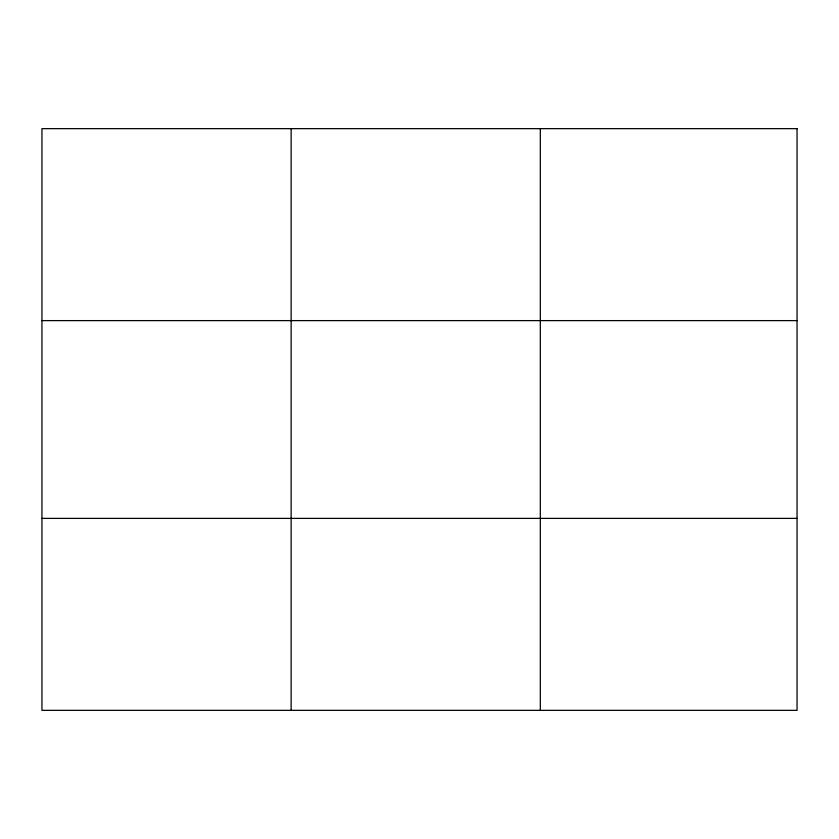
<?xml version="1.0" encoding="UTF-8"?>
<svg xmlns="http://www.w3.org/2000/svg" width="839" height="839" viewBox="0 0 839 839"><rect width="100%" height="100%" fill="white"/><g stroke="black" fill="none" stroke-linecap="round" stroke-linejoin="round"><path stroke-width="1.26" d="M291.133 710.35L291.133 128.65M540.316 710.35L540.316 128.65M41.95 320.613L797.05 320.613M41.95 518.387L797.05 518.387M797.05 128.65L797.05 710.35L41.95 710.35L41.95 128.65L797.05 128.65"/></g></svg>
